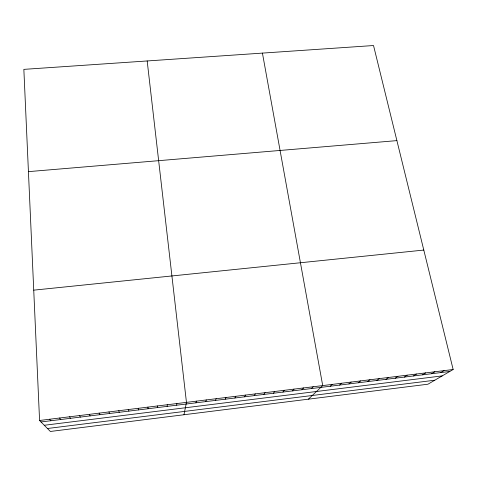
<?xml version="1.0" encoding="UTF-8"?>
<svg xmlns="http://www.w3.org/2000/svg" width="477" height="477" viewBox="0 0 477 477"><rect width="100%" height="100%" fill="white"/><g stroke="black" fill="none" stroke-linecap="round" stroke-linejoin="round"><path stroke-width="0.72" d="M167.159 406.374L167.266 404.74M176.657 405.2L176.878 403.56M183.961 414.746L186.459 402.379L147.178 60.961M195.94 402.821L196.393 401.151M205.724 401.61L206.297 399.935M215.479 400.406L216.164 398.718M225.204 399.207L226.003 397.502M234.899 398.009L235.811 396.292M244.564 396.816L245.589 395.087M254.193 395.624L255.338 393.889M263.799 394.437L265.051 392.69M273.375 393.257L274.74 391.498M282.915 392.076L284.393 390.305M292.431 390.901L294.017 389.119M301.917 389.733L303.61 387.938M311.374 388.564L313.18 386.758M308.386 399.171L322.714 385.583L262.428 53.108M330.197 386.239L332.219 384.414M339.564 385.082L341.693 383.246M348.908 383.925L351.138 382.083M358.215 382.781L360.558 380.92M367.499 381.63L369.943 379.764M376.758 380.491L379.304 378.607M385.982 379.346L388.636 377.462M395.183 378.213L397.937 376.311M404.353 377.08L407.209 375.172M413.493 375.954L416.457 374.034M422.61 374.827L425.669 372.895M431.697 373.706L434.857 371.762M440.76 372.585L444.015 370.635M453.15 369.508L427.952 384.206L50.365 431.47L39.573 420.481L23.85 69.368L373.527 45.53L453.15 369.508L39.573 420.481M41.016 421.954L449.787 371.47M44.278 425.269L442.203 375.894M47.45 428.501L434.791 380.217M33.736 290.153L423.797 250.067M28.429 171.637L396.894 140.62M49.578 419.247L50.902 420.732M59.553 418.019L60.752 419.516M69.499 416.791L70.578 418.305M79.415 415.568L80.369 417.095M89.294 414.352L90.129 415.89M99.144 413.136L99.86 414.686M108.971 411.925L109.567 413.487M118.761 410.721L119.238 412.295M128.522 409.516L128.879 411.102M138.252 408.318L138.491 409.916M147.953 407.125L148.079 408.729M157.625 405.933L157.631 407.549"/></g></svg>
